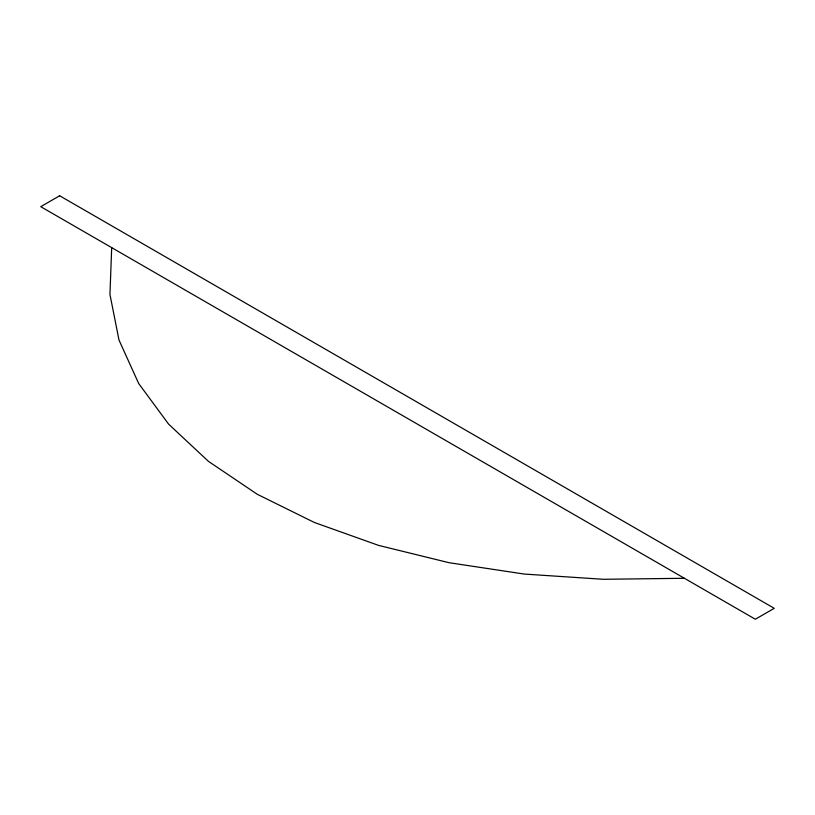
<?xml version="1.0" encoding="UTF-8"?>
<svg xmlns="http://www.w3.org/2000/svg" width="815" height="815" viewBox="0 0 815 815"><rect width="100%" height="100%" fill="white"/><g stroke="black" fill="none" stroke-linecap="round" stroke-linejoin="round"><path stroke-width="1.22" d="M111.686 247.628L109.954 294.48L119 340.049L138.693 383.539L168.664 424.197L208.406 461.321L257.224 494.257L314.284 522.446L378.578 545.388L449.004 562.696L524.33 574.066L603.253 579.292L684.406 578.283M59.658 195.763L40.75 206.674L755.342 619.237L774.25 608.326L59.658 195.763"/></g></svg>
